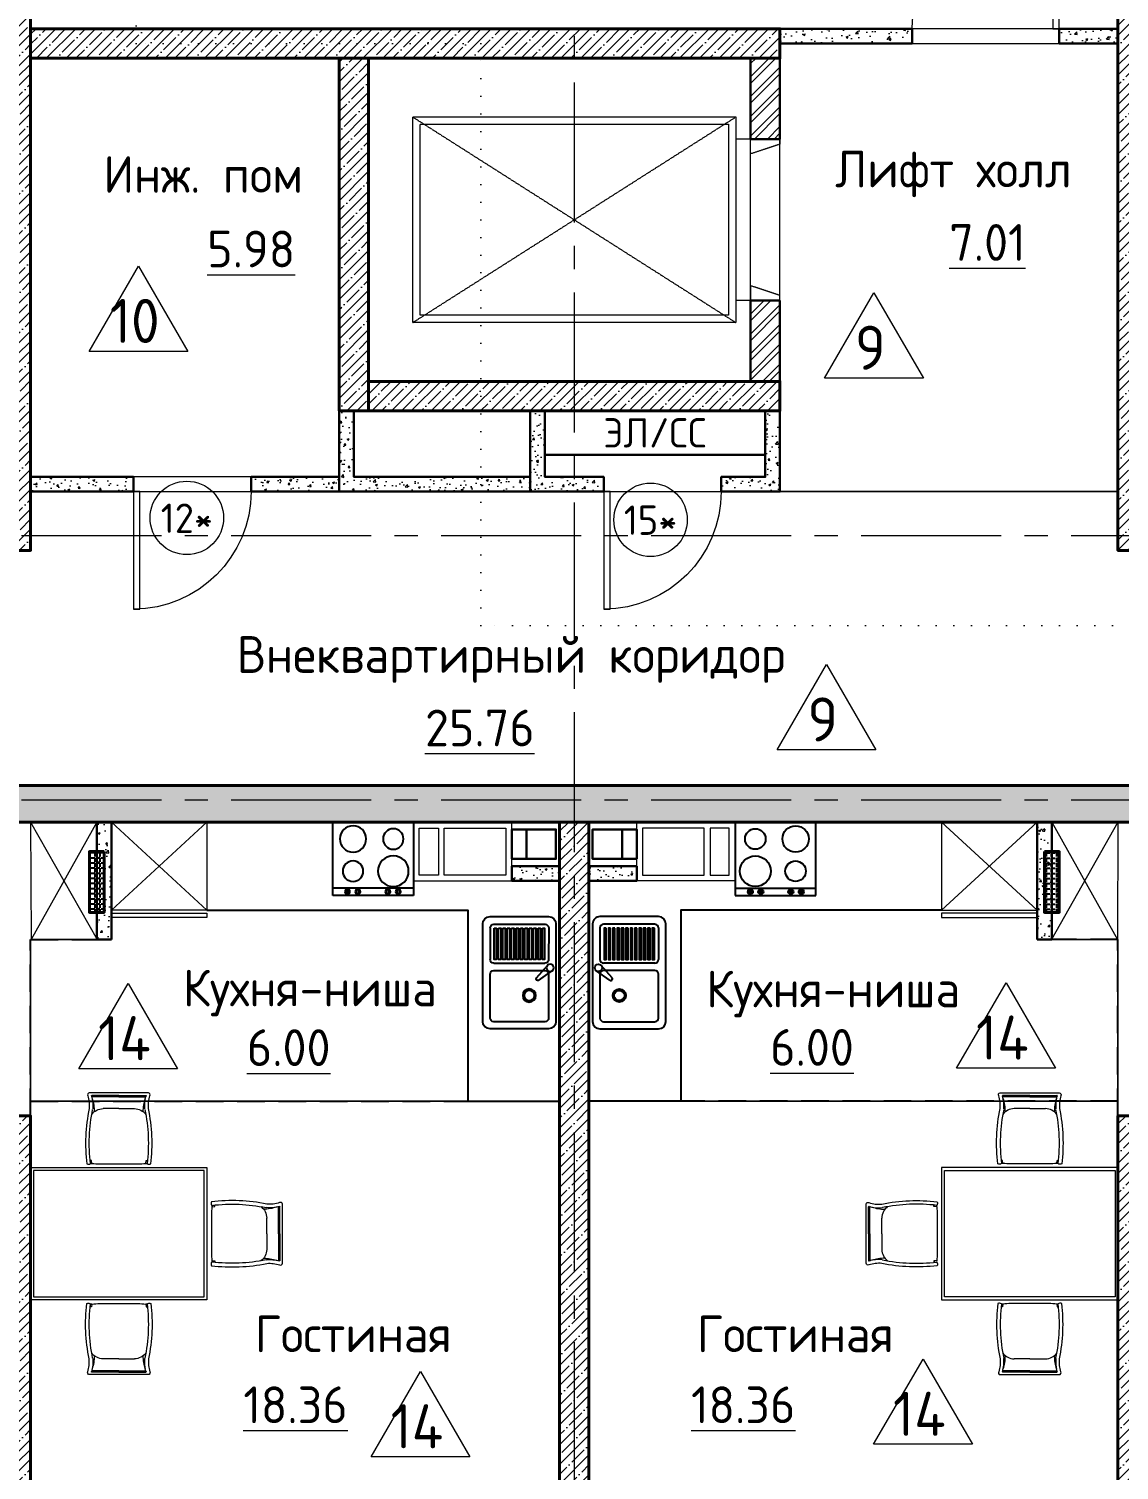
# Model space of a CAD drawing. Header units: millimetres. Extents: x -6427 to 93283, y -13 to 42012.
# Drawn here: x 24917 to 32338, y 23278 to 33089 of the extents above; entities that cross this region are included whole.
import ezdxf
from ezdxf.enums import TextEntityAlignment as Align

# ---------------------------------------------------------------- set-up
doc = ezdxf.new("R2010")
doc.units = ezdxf.units.MM
for name, pattern in [('( Hidden )', [0.375, 0.25, -0.125]), ('ACAD_ISO02W100', [15, 12, -3]), ('CENTER2', [28.575, 19.05, -3.175, 3.175, -3.175]), ('Планы каркас$0$5ET_ZHTS_P1$0$DASHED2', [9.525, 6.35, -3.175]), ('Пунктирная _дл__', [3, 0, -3])]:
    doc.linetypes.add(name, pattern=pattern)
doc.layers.get('Defpoints').update_dxf_attribs({"color": 6, "lineweight": 60})
for name, color, linetype, lineweight in [('АР_Вентблок', 94, 'Continuous', 20), ('АР_Выноски', 114, 'Continuous', 5), ('АР_Газаблок 100мм', 24, 'Continuous', 30), ('АР_Дверь', 44, 'Continuous', 15), ('АР_Лифты', 150, 'Планы каркас$0$5ET_ZHTS_P1$0$DASHED2', 5), ('АР_Марка двери', 25, 'Continuous', 9), ('АР_Марка пола', 1, 'Continuous', 9), ('АР_Мебель', 253, 'Continuous', 0), ('АР_Монолит', 1, 'Continuous', 40), ('АР_Ось', 1, 'CENTER2', 5), ('АР_Отверстия', 1, 'Continuous', 30), ('АР_Помещение текст', 7, 'Continuous', 20)]:
    doc.layers.add(name, color=color, linetype=linetype, lineweight=lineweight)
for name, color, linetype in [('АР_Кухня', 144, 'Continuous'), ('АР_СКЦ 190мм', 44, 'Continuous'), ('ЭЛ_Щитки', 4, 'Continuous')]:
    doc.layers.add(name, color=color, linetype=linetype)
doc.layers.add('АР_Площади', color=2, linetype='Continuous', lineweight=15, plot=False)
doc.styles.add('Common Павел', font='')
doc.styles.add('GOST', font='')
doc.styles.add('GOST Common_I', font='', dxfattribs={"height": 250})
doc.styles.get("Standard").update_dxf_attribs({"font": 'arial.ttf'})
doc.styles.get('Common Павел').set_extended_font_data('GOST Common')
doc.styles.get('GOST').set_extended_font_data('GOST 2.304 type A')
doc.styles.get('GOST Common_I').set_extended_font_data('GOST Common')
pattern_1 = [(50, (-99827.42, -105714.69), (145.747735, -12.75127), [15.24, -167.64]), (355, (-99827.42, -105714.7), (-28.19474, 152.84548), [12.192, -134.11247]), (100.451445, (-99815.27, -105715.76), (117.553, 140.0942), [12.95201, -142.4722]), (46.1842, (-99827.42, -105674.05), (216.86323, -33.63386), [22.86, -251.46]), (96.63556, (-99809.34, -105676.86), (189.9233, 197.9409), [19.42802, -213.70849]), (351.18415, (-99827.42, -105674.05), (189.9233, 197.9409), [18.28797, -201.16779]), (21, (-99807.1, -105684.21), (121.29151, -81.81216), [15.24, -167.64]), (326, (-99807.1, -105684.21), (49.44162, 147.35037), [12.192, -134.112]), (71.451445, (-99796.99, -105691.03), (170.73314, 65.53822), [12.95201, -142.47195]), (37.5, (-99827.416, -105714.694), (2.470883, 67.644031), [0, -132.4864, 0, -136.144, 0, -134.62]), (7.5, (-99827.42, -105714.694), (53.45573, 80.14446), [0, -77.6224, 0, -129.4384, 0, -51.308]), (327.5, (-99872.73, -105714.694), (108.472476, -4.582995), [0, -50.8, 0, -158.496, 0, -210.312]), (317.5, (-99893.05, -105714.69), (118.503345, 20.341193), [0, -66.04, 0, -105.2576, 0, -149.352])]
pattern_2 = [(45, (-99827.42, -105714.69), (-67.35192, 67.35192), []), (45, (-99760.06, -105714.69), (-67.35192, 67.35192), [119.0625, -23.8125, 0, -23.8125])]
pattern_3 = [(50, (-99827.42, -105864.69), (145.747735, -12.75127), [15.24, -167.64]), (355, (-99827.42, -105864.7), (-28.19474, 152.84548), [12.192, -134.11247]), (100.451445, (-99815.27, -105865.76), (117.553, 140.0942), [12.95201, -142.4722]), (46.1842, (-99827.42, -105824.05), (216.86323, -33.63386), [22.86, -251.46]), (96.63556, (-99809.34, -105826.86), (189.9233, 197.9409), [19.42802, -213.70849]), (351.18415, (-99827.42, -105824.05), (189.9233, 197.9409), [18.28797, -201.16779]), (21, (-99807.1, -105834.21), (121.29151, -81.81216), [15.24, -167.64]), (326, (-99807.1, -105834.21), (49.44162, 147.35037), [12.192, -134.112]), (71.451445, (-99796.99, -105841.03), (170.73314, 65.53822), [12.95201, -142.47195]), (37.5, (-99827.416, -105864.694), (2.470883, 67.644031), [0, -132.4864, 0, -136.144, 0, -134.62]), (7.5, (-99827.42, -105864.694), (53.45573, 80.14446), [0, -77.6224, 0, -129.4384, 0, -51.308]), (327.5, (-99872.73, -105864.694), (108.472476, -4.582995), [0, -50.8, 0, -158.496, 0, -210.312]), (317.5, (-99893.05, -105864.69), (118.503345, 20.341193), [0, -66.04, 0, -105.2576, 0, -149.352])]
pattern_4 = [(45, (47744.92, 43403.25), (-67.35192, 67.35192), []), (45, (47789.82, 43403.25), (-67.35192, 67.35192), [])]

# ---------------------------------------------------------------- blocks, each defined once
blk = doc.blocks.new('ventblok_400x670')
at = {"layer": 'АР_Вентблок', "lineweight": 20}
for points in [[(670, 0), (0, 0), (0, 400), (670, 400)], [(40, 40), (170, 40), (170, 360), (40, 360)], [(210, 360), (210, 40), (630, 40), (630, 360)]]:
    blk.add_lwpolyline(points, close=True, dxfattribs=at)
blk = doc.blocks.new('RM_AREA')
at = {"linetype": 'ByBlock', "lineweight": -2}
for tag, p in [('ROOM_NAME', (0, 5)), ('AREA', (0, 0))]:
    blk.add_attdef(tag, text='', height=3, dxfattribs=at).set_placement(p, align=Align.CENTER)
blk = doc.blocks.new('*U11')
blk.add_lwpolyline([(0, 0), (0, 1000), (43.75, 1000), (43.75, 0)], close=True)
blk.add_arc((0, 0), 1000, 0, 90)
at = {"layer": 'Defpoints', "color": 0, "lineweight": 15}
for p, q in [((0, 0), (0, -100)), ((1000, 0), (1000, -100))]:
    blk.add_line(p, q, dxfattribs=at)
blk = doc.blocks.new('*U10')
blk.add_lwpolyline([(0, 0), (0, -800), (-43.75, -800), (-43.75, 0)], close=True)
blk.add_arc((0, 0), 800, 180, 270)
at = {"layer": 'Defpoints', "color": 0, "lineweight": 15}
for p, q in [((-800, 0), (-800, 100)), ((0, 0), (0, 100))]:
    blk.add_line(p, q, dxfattribs=at)
blk = doc.blocks.new('*U81')
blk.add_lwpolyline([(0, 0), (0, -800), (-43.75, -800), (-43.75, 0)], close=True)
blk.add_arc((0, 0), 800, 180, 270)
at = {"layer": 'Defpoints', "color": 0, "lineweight": 15}
for p, q in [((-800, 0), (-800, 100)), ((0, 0), (0, 100))]:
    blk.add_line(p, q, dxfattribs=at)
blk = doc.blocks.new('A$Caf90f022')
at = {"layer": 'АР_Кухня'}
for p, q in [((101.8, 732.4), (101.8, 67.6)), ((550.2, 782.3), (151.6, 782.3)), ((151.6, 708.5), (151.6, 409.6)), ((525.3, 733.4), (176.5, 733.4)), ((550.2, 409.6), (550.2, 708.5)), ((600, 67.6), (600, 732.4)), ((467, 448.5), (468.5, 450.2)), ((467, 435.3), (544.2, 347.9)), ((481.7, 451.7), (577.4, 385.1)), ((152.1, 95.2), (151.6, 309.9)), ((176.5, 384.7), (525.3, 384.7)), ((176.5, 334.8), (525.3, 334.8)), ((550.7, 95.2), (550.2, 309.9)), ((151.6, 17.7), (550.2, 17.7)), ((177, 70.2), (525.7, 70.2))]:
    blk.add_line(p, q, dxfattribs=at)
for points in [[(179, 97), (193.9, 97), (193.9, 308.9), (179, 308.9)], [(208.9, 97), (223.8, 97), (223.8, 308.9), (208.9, 308.9)], [(238.8, 97), (253.7, 97), (253.7, 308.9), (238.8, 308.9)], [(268.7, 97), (283.6, 97), (283.6, 308.9), (268.7, 308.9)], [(298.6, 97), (313.5, 97), (313.5, 308.9), (298.6, 308.9)], [(328.5, 97), (343.4, 97), (343.4, 308.9), (328.5, 308.9)], [(358.4, 97), (373.3, 97), (373.3, 308.9), (358.4, 308.9)], [(388.3, 97), (403.2, 97), (403.2, 308.9), (388.3, 308.9)], [(418.1, 97), (433.1, 97), (433.1, 308.9), (418.1, 308.9)], [(448, 97), (463, 97), (463, 308.9), (448, 308.9)], [(477.9, 97), (492.9, 97), (492.9, 308.9), (477.9, 308.9)], [(507.8, 97), (522.8, 97), (522.8, 308.9), (507.8, 308.9)]]:
    blk.add_lwpolyline(points, close=True, dxfattribs=at)
for centre, radius in [((418.6, 555.1), 44.8), ((418.6, 555.1), 34.9), ((560.8, 366.5), 24.9)]:
    blk.add_circle(centre, radius, dxfattribs=at)
for centre, radius, start, end in [((151.6, 732.4), 49.8, 90, 180), ((176.5, 708.5), 24.9, 90, 180), ((525.3, 708.5), 24.9, 0, 90), ((550.2, 732.4), 49.8, 0, 90), ((176.5, 409.6), 24.9, 180, 270), ((474.5, 441.9), 9.96, 138.30883, 221.46605), ((476, 443.6), 9.96, 55.1516, 138.30883), ((525.3, 409.6), 24.9, 270, 0), ((176.5, 309.9), 24.9, 90, 180), ((525.3, 309.9), 24.9, 0, 90), ((151.6, 67.6), 49.8, 180, 270), ((177, 95.2), 24.9, 180, 270), ((525.7, 95.2), 24.9, 270, 0), ((550.2, 67.6), 49.8, 270, 0)]:
    blk.add_arc(centre, radius, start, end, dxfattribs=at)
blk = doc.blocks.new('A$Cf91155f2')
at = {"layer": 'АР_Кухня'}
for p, q in [((-198.2, 574), (-198.2, 26)), ((300, 574), (-198.2, 574)), ((-148.4, 574), (-148.4, 26)), ((300, 26), (300, 574)), ((-198.2, 26), (300, 26))]:
    blk.add_line(p, q, dxfattribs=at)
for points in [[(-188.3, 476.6), (-188.3, 464.2), (-158.4, 464.2), (-158.4, 476.6)], [(-188.3, 405.9), (-188.3, 393.4), (-158.4, 393.4), (-158.4, 405.9)], [(-188.3, 201.6), (-188.3, 189.1), (-158.4, 189.1), (-158.4, 201.6)], [(-188.3, 130.9), (-188.3, 118.4), (-158.4, 118.4), (-158.4, 130.9)]]:
    blk.add_lwpolyline(points, close=True, dxfattribs=at)
for centre, radius in [((-33.8, 437), 104.6), ((185.4, 437), 69.8), ((-173.3, 470.4), 17.4), ((-173.3, 399.6), 17.4), ((-173.3, 195.4), 17.4), ((-33.8, 163), 69.8), ((185.4, 163), 89.7), ((-173.3, 124.6), 17.4)]:
    blk.add_circle(centre, radius, dxfattribs=at)
blk = doc.blocks.new('A$C91291a36')
at = {"layer": 'АР_Кухня', "lineweight": 9}
for p, q in [((0, 600), (-650, 0)), ((0, 0), (-650, 600))]:
    blk.add_line(p, q, dxfattribs=at)
for points in [[(0, 650), (0, 620), (-650, 620), (-650, 650)], [(0, 600), (0, 0), (-650, 0), (-650, 600)]]:
    blk.add_lwpolyline(points, close=True, dxfattribs=at)
blk = doc.blocks.new('A$C18cc7e04')
at = {"layer": 'АР_Отверстия'}
for points in [[(16000, -6520.1), (14500, -6520.1), (14500, -6820.1), (16000, -6820.1)], [(14375, -9370.1), (14575, -9370.1), (14575, -9570.1), (14375, -9570.1)], [(14825, -9370.1), (15025, -9370.1), (15025, -9570.1), (14825, -9570.1)]]:
    blk.add_lwpolyline(points, close=True, dxfattribs=at)
at = {"layer": 'АР_Отверстия', "color": 5}
for points in [[(14275, -9570.1), (14575, -9570.1), (14575, -9370.1), (14275, -9370.1)], [(15125, -9570.1), (14825, -9570.1), (14825, -9370.1), (15125, -9370.1)]]:
    blk.add_lwpolyline(points, close=True, dxfattribs=at)
at = {"layer": 'АР_Отверстия', "insert": (15250, -6670.1), "char_height": 200, "width": 1500, "attachment_point": 5, "style": 'Common Павел'}
blk.add_mtext('ЭЛ/СС', dxfattribs=at)
blk = doc.blocks.new('A$C5b7d13bc')
at = {"layer": 'АР_Лифты', "ltscale": 0.5}
for p, q in [((-1950, -400), (-550, -2600)), ((-550, -400), (-1950, -2600)), ((-1800, -2700), (-1800, -2600)), ((-700, -2700), (-700, -2600))]:
    blk.add_line(p, q, dxfattribs=at)
for points in [[(-2350, -2700), (-2350, -100), (-150, -100), (-150, -2700)], [(-1950, -2600), (-550, -2600), (-550, -400), (-1950, -400)], [(-1900, -2550), (-600, -2550), (-600, -450), (-1900, -450)], [(-1800, -2700), (-1800, -2900), (-1765, -2900), (-1702, -2710), (-1702, -2700)], [(-700, -2700), (-700, -2900), (-735, -2900), (-798, -2710), (-798, -2700)]]:
    blk.add_lwpolyline(points, close=True, dxfattribs=at)
blk = doc.blocks.new('обеденный стол на 2х')
at = {"layer": 'АР_Мебель'}
for p, q in [((179733.3, 197403), (179549.5, 197403)), ((179733.3, 197403), (179917, 197403)), ((179733.3, 197394.8), (179549.9, 197394.8)), ((179733.3, 197394), (179549.9, 197394)), ((179733.3, 197312.9), (179626.5, 197312.9)), ((179733.3, 197394.8), (179916.7, 197394.8)), ((179733.3, 197394), (179916.7, 197394)), ((179733.3, 197312.9), (179840.1, 197312.9)), ((179547.7, 196959.3), (179538.1, 196959.3)), ((179547.7, 196959.3), (179538.5, 196954.9)), ((179549.4, 196939.9), (179547.7, 196959.3)), ((179917.1, 196939.9), (179918.9, 196959.3)), ((179918.9, 196959.3), (179928, 196954.9)), ((179918.9, 196959.3), (179928.5, 196959.3)), ((178636.3, 196461.6), (178636.3, 196645.3)), ((178644.4, 196461.6), (178644.4, 196645)), ((178645.3, 196461.6), (178645.3, 196645)), ((179080, 196647.2), (179080, 196656.8)), ((179080, 196647.2), (179084.3, 196656.3)), ((179099.4, 196645.4), (179080, 196647.2)), ((178726.3, 196461.6), (178726.3, 196568.4)), ((178636.3, 196461.6), (178636.3, 196277.8)), ((178644.4, 196461.6), (178644.4, 196278.2)), ((178645.3, 196461.6), (178645.3, 196278.2)), ((178726.3, 196461.6), (178726.3, 196354.8)), ((179099.4, 196277.7), (179080, 196276)), ((179080, 196276), (179080, 196266.4)), ((179080, 196276), (179084.3, 196266.8)), ((179547.7, 195963.3), (179538.1, 195963.3)), ((179547.7, 195963.3), (179538.5, 195967.6)), ((179549.4, 195982.7), (179547.7, 195963.3)), ((179917.1, 195982.7), (179918.9, 195963.3)), ((179918.9, 195963.3), (179928, 195967.6)), ((179918.9, 195963.3), (179928.5, 195963.3)), ((179733.3, 195609.6), (179626.5, 195609.6)), ((179733.3, 195609.6), (179840.1, 195609.6)), ((179733.3, 195519.5), (179549.5, 195519.5)), ((179733.3, 195528.6), (179549.9, 195528.6)), ((179733.3, 195527.7), (179549.9, 195527.7)), ((179733.3, 195528.6), (179916.7, 195528.6)), ((179733.3, 195527.7), (179916.7, 195527.7)), ((179733.3, 195519.5), (179917, 195519.5))]:
    blk.add_line(p, q, dxfattribs=at)
for points in [[(179944.7, 197400.9, 0.102523), (179935.1, 197313.5, -0.080461), (179950.7, 196936.3, -0.3023), (179926.2, 196939.2, 0.197932), (179917.1, 196939.9, -0.028193), (179863, 196936.3), (179733, 196936.3), (179602.9, 196936.3, -0.028193), (179548.9, 196939.9, 0.197932), (179539.7, 196939.2, -0.3023), (179515.3, 196936.3, -0.080461), (179530.9, 197313.5, 0.102523), (179521.3, 197400.9, -0.587111), (179532.1, 197420.1), (179933.9, 197420.1, -0.587111)], [(178638.4, 196673, 0.102523), (178725.7, 196663.4, -0.080461), (179103, 196679, -0.3023), (179100, 196654.5, 0.197932), (179099.4, 196645.4, -0.028193), (179103, 196591.3), (179103, 196461.3), (179103, 196331.2, -0.028193), (179099.4, 196277.2, 0.197932), (179100, 196268, -0.3023), (179103, 196243.6, -0.080461), (178725.7, 196259.2, 0.102523), (178638.4, 196249.6, -0.587111), (178619.2, 196260.4), (178619.2, 196662.2, -0.587111)], [(179944.7, 195521.7, -0.102523), (179935.1, 195609, 0.080461), (179950.7, 195986.3, 0.3023), (179926.2, 195983.3, -0.197932), (179917.1, 195982.7, 0.028193), (179863, 195986.3), (179733, 195986.3), (179602.9, 195986.3, 0.028193), (179548.9, 195982.7, -0.197932), (179539.7, 195983.3, 0.3023), (179515.3, 195986.3, 0.080461), (179530.9, 195609, -0.102523), (179521.3, 195521.7, 0.587111), (179532.1, 195502.5), (179933.9, 195502.5, 0.587111)]]:
    blk.add_lwpolyline(points, format="xyb", close=True, dxfattribs=at)
for points in [[(179133, 196011.3), (180333, 196011.3), (180333, 196911.3), (179133, 196911.3)], [(179153, 196031.3), (179153, 196891.3), (180313, 196891.3), (180313, 196031.3)]]:
    blk.add_lwpolyline(points, close=True, dxfattribs=at)
for centre, radius, start, end in [((179550, 197400.6), 2.42, 100.34496, 201.37417), ((179316.1, 197333.5), 240.9, 354.55133, 15.96258), ((180150.4, 197333.5), 240.9, 164.03742, 185.44867), ((179916.6, 197400.6), 2.42, 338.62583, 79.65504), ((180686.5, 197076.6), 1154.4, 168.43567, 186.83625), ((179627.4, 197215.1), 97.8, 90.51639, 143.19267), ((179549.9, 197394.1), 0.725, 87.37617, 197.52085), ((179549.7, 197393.6), 0.433, 71.7715, 189.22024), ((179249.7, 197285.6), 317.3, 1.15909, 17.56409), ((179839.2, 197215.1), 97.8, 36.80733, 89.48361), ((180216.9, 197285.6), 317.3, 162.43591, 178.84091), ((178780.1, 197076.6), 1154.4, 353.16375, 11.56433), ((179916.7, 197394.1), 0.725, 342.47915, 92.62383), ((179916.8, 197393.6), 0.433, 350.77976, 108.2285), ((179545.7, 196928.4), 12, 71.75361, 116.5375), ((179920.9, 196928.4), 12, 63.4625, 108.24639), ((178638.6, 196644.9), 2.42, 68.62583, 169.65504), ((178705.8, 196878.7), 240.9, 254.03742, 275.44867), ((178645.2, 196645), 0.725, 72.47915, 182.62383), ((178645.7, 196645.1), 0.433, 80.77976, 198.2285), ((178753.6, 196945.2), 317.3, 252.43591, 268.84091), ((178824.1, 196567.5), 97.8, 126.80733, 179.48361), ((178962.6, 195508.4), 1154.4, 83.16375, 101.56433), ((179110.8, 196649.2), 12, 153.4625, 198.24639), ((178824.1, 196355.7), 97.8, 180.51639, 233.19267), ((178638.6, 196278.3), 2.42, 190.34496, 291.37417), ((178705.8, 196044.4), 240.9, 84.55133, 105.96258), ((178645.2, 196278.2), 0.725, 177.37617, 287.52085), ((178645.7, 196278), 0.433, 161.7715, 279.22024), ((178753.6, 195978), 317.3, 91.15909, 107.56409), ((178962.6, 197414.8), 1154.4, 258.43567, 276.83625), ((179110.8, 196274), 12, 161.75361, 206.5375), ((180686.5, 195845.9), 1154.4, 173.16375, 191.56433), ((179545.7, 195994.1), 12, 243.4625, 288.24639), ((178780.1, 195845.9), 1154.4, 348.43567, 6.83625), ((179920.9, 195994.1), 12, 251.75361, 296.5375), ((179627.4, 195707.4), 97.8, 216.80733, 269.48361), ((179249.7, 195636.9), 317.3, 342.43591, 358.84091), ((179839.2, 195707.4), 97.8, 270.51639, 323.19267), ((180216.9, 195636.9), 317.3, 181.15909, 197.56409), ((179316.1, 195589.1), 240.9, 344.03742, 5.44867), ((180150.4, 195589.1), 240.9, 174.55133, 195.96258), ((179550, 195521.9), 2.42, 158.62583, 259.65504), ((179549.9, 195528.5), 0.725, 162.47915, 272.62383), ((179549.7, 195529), 0.433, 170.77976, 288.2285), ((179916.7, 195528.5), 0.725, 267.37617, 17.52085), ((179916.8, 195529), 0.433, 251.7715, 9.22024), ((179916.6, 195521.9), 2.42, 280.34496, 21.37417)]:
    blk.add_arc(centre, radius, start, end, dxfattribs=at)
blk = doc.blocks.new('A$C3d773c7d')
at = {"layer": 'ЭЛ_Щитки'}
h = blk.add_hatch(dxfattribs=at)
h.set_pattern_fill('ANGLE', color=256, scale=5)
h.set_pattern_definition([(0, (155981.438, -14120.167), (0, 34.925), [25.4, -9.525]), (90, (155981.438, -14120.167), (-34.925, 2e-15), [25.4, -9.525])])
h.paths.add_polyline_path([(-207.5, 0), (207.5, 0), (207.5, 100), (-207.5, 100)])
at = {"layer": 'ЭЛ_Щитки', "lineweight": 40}
blk.add_lwpolyline([(-207.5, 0), (207.5, 0), (207.5, 100), (-207.5, 100)], close=True, dxfattribs=at)
blk = doc.blocks.new('A$C957404d2')
at = {"layer": 'ЭЛ_Щитки', "xscale": -1, "rotation": 90}
blk.add_blockref('A$C3d773c7d', (11499.9, -9727.6), dxfattribs=at)
at = {"layer": 'ЭЛ_Щитки', "rotation": 270}
blk.add_blockref('A$C3d773c7d', (17900.1, -9727.6), dxfattribs=at)
blk = doc.blocks.new('A$Ce0ce27e4')
at = {"layer": 'АР_Выноски', "linetype": 'Пунктирная _дл__', "lineweight": 9, "ltscale": 40}
blk.add_lwpolyline([(8304, -19986.3), (8304, -6611.7), (3162.9, -6611.7), (3162.9, -2650), (817.7, -2650), (817.7, 2479.2)], dxfattribs=at)

msp = doc.modelspace()

# ---------------------------------------------------------------- hatches: boundary and pattern name
at = {"layer": 'АР_Газаблок 100мм', "lineweight": 15, "ltscale": 50}
h = msp.add_hatch(dxfattribs=at)
h.set_pattern_fill('AR-CONC', color=256, scale=0.8)
h.set_pattern_definition(pattern_1)
h.paths.add_polyline_path([(30929.8, 32988.7), (30929.8, 33088.7), (30029.7, 33088.7), (30029.7, 32988.7)])
h = msp.add_hatch(dxfattribs=at)
h.set_pattern_fill('AR-CONC', color=256, scale=0.8)
h.set_pattern_definition(pattern_1)
h.paths.add_polyline_path([(32329.7, 32988.7), (32329.7, 33088.7), (31929.8, 33088.7), (31929.8, 32988.7)])
at = {"layer": 'АР_Газаблок 100мм', "lineweight": 0, "ltscale": 50}
h = msp.add_hatch(dxfattribs=at)
h.set_pattern_fill('AR-CONC', color=256, scale=0.8)
h.set_pattern_definition(pattern_3)
h.paths.add_polyline_path([(27029.7, 30488.7), (27029.7, 29938.7), (28329.7, 29938.7), (28329.7, 30038.7), (27129.7, 30038.7), (27129.7, 30488.7)])
h = msp.add_hatch(dxfattribs=at)
h.set_pattern_fill('AR-CONC', color=256, scale=0.8)
h.set_pattern_definition(pattern_3)
h.paths.add_polyline_path([(28329.7, 30488.7), (28329.7, 29938.7), (28829.7, 29938.7), (28829.7, 30038.7), (28429.7, 30038.7), (28429.7, 30488.7)])
h = msp.add_hatch(dxfattribs=at)
h.set_pattern_fill('AR-CONC', color=256, scale=0.8)
h.set_pattern_definition(pattern_3)
h.paths.add_polyline_path([(30029.7, 30488.7), (30029.7, 29938.7), (29629.7, 29938.7), (29629.7, 30038.7), (29929.7, 30038.7), (29929.7, 30488.7)])
h = msp.add_hatch(dxfattribs=at)
h.set_pattern_fill('AR-CONC', color=256, scale=0.8)
h.set_pattern_definition(pattern_3)
h.paths.add_polyline_path([(25629.7, 29938.7), (25629.7, 30038.7), (24929.7, 30038.7), (24929.7, 29938.7)])
h = msp.add_hatch(dxfattribs=at)
h.set_pattern_fill('AR-CONC', color=256, scale=0.8)
h.set_pattern_definition(pattern_3)
h.paths.add_polyline_path([(27029.7, 29938.7), (27029.7, 30038.7), (26429.7, 30038.7), (26429.7, 29938.7)])
at = {"layer": 'АР_Газаблок 100мм', "lineweight": 5}
h = msp.add_hatch(dxfattribs=at)
h.set_pattern_fill('AR-CONC', color=256, scale=0.8, style=0)
h.set_pattern_definition(pattern_1)
h.paths.add_polyline_path([(25479.7, 26889.2), (25379.7, 26889.2), (25379.7, 27688.7), (25479.7, 27688.7)])
h = msp.add_hatch(dxfattribs=at)
h.set_pattern_fill('AR-CONC', color=256, scale=0.8, style=0)
h.set_pattern_definition(pattern_1)
h.paths.add_polyline_path([(31779.8, 26889.2), (31879.8, 26889.2), (31879.8, 27688.7), (31779.8, 27688.7)])
at = {"layer": 'АР_Газаблок 100мм', "lineweight": 9, "transparency": 33554687}
h = msp.add_hatch(dxfattribs=at)
h.set_pattern_fill('AR-CONC', color=256, scale=0.8)
h.set_pattern_definition(pattern_1)
h.paths.add_polyline_path([(28204.7, 27388.7), (28204.7, 27288.7), (28529.7, 27288.7), (28529.7, 27388.7)])
h = msp.add_hatch(dxfattribs=at)
h.set_pattern_fill('AR-CONC', color=256, scale=0.8)
h.set_pattern_definition(pattern_1)
h.paths.add_polyline_path([(29054.7, 27388.7), (29054.7, 27288.7), (28729.7, 27288.7), (28729.7, 27388.7)])
at = {"layer": 'АР_Монолит', "lineweight": 0}
h = msp.add_hatch(dxfattribs=at)
h.set_pattern_fill('ANSI35', color=256, scale=15)
h.set_pattern_definition(pattern_2)
h.paths.add_polyline_path([(24929.7, 35788.7), (24729.7, 35788.7), (24729.7, 29538.7), (24929.7, 29538.7)])
h = msp.add_hatch(dxfattribs=at)
h.set_pattern_fill('ANSI35', color=256, scale=15)
h.set_pattern_definition(pattern_2)
h.paths.add_polyline_path([(32329.7, 35788.7), (32529.7, 35788.7), (32529.7, 29538.7), (32329.7, 29538.7)])
h = msp.add_hatch(dxfattribs=at)
h.set_pattern_fill('ANSI35', color=256, scale=15)
h.set_pattern_definition(pattern_2)
h.paths.add_polyline_path([(24929.7, 33088.7), (30029.7, 33088.7), (30029.7, 32888.7), (24929.7, 32888.7)])
h = msp.add_hatch(dxfattribs=at)
h.set_pattern_fill('ANSI35', color=256, scale=15)
h.set_pattern_definition(pattern_2)
h.paths.add_polyline_path([(27029.7, 30488.7), (27229.7, 30488.7), (27229.7, 32888.7), (27029.7, 32888.7)])
h = msp.add_hatch(dxfattribs=at)
h.set_pattern_fill('ANSI35', color=256, scale=15)
h.set_pattern_definition([(45, (-99827.42, -105614.69), (-67.35192, 67.35192), []), (45, (-99760.06, -105614.69), (-67.35192, 67.35192), [119.0625, -23.8125, 0, -23.8125])])
h.paths.add_polyline_path([(27229.7, 30688.7), (30029.7, 30688.7), (30029.7, 30488.7), (27229.7, 30488.7)])
h = msp.add_hatch(dxfattribs=at)
h.set_pattern_fill('ANSI35', color=256, scale=15)
h.set_pattern_definition(pattern_2)
h.paths.add_polyline_path([(32529.7, 27938.7), (24729.7, 27938.7), (24729.7, 27688.7), (32529.7, 27688.7)])
h.paths.add_polyline_path([(34779.7, 27938.7), (38529.7, 27938.7), (38529.7, 27688.7), (34779.7, 27688.7)])
h = msp.add_hatch(dxfattribs=at)
h.set_pattern_fill('ANSI35', color=256, scale=15)
h.set_pattern_definition(pattern_2)
h.paths.add_polyline_path([(28529.7, 27688.7), (28729.7, 27688.7), (28729.7, 20488.7), (28529.7, 20488.7)])
h = msp.add_hatch(dxfattribs=at)
h.set_pattern_fill('ANSI35', color=256, scale=15)
h.set_pattern_definition(pattern_2)
h.paths.add_polyline_path([(28729.7, 27688.7), (28529.7, 27688.7), (28529.7, 20488.7), (28729.7, 20488.7)])
h = msp.add_hatch(dxfattribs=at)
h.set_pattern_fill('ANSI35', color=256, scale=15)
h.set_pattern_definition(pattern_2)
h.paths.add_polyline_path([(24729.7, 25689.2), (24929.7, 25689.2), (24929.7, 20488.7), (24729.7, 20488.7)])
h = msp.add_hatch(dxfattribs=at)
h.set_pattern_fill('ANSI35', color=256, scale=15)
h.set_pattern_definition(pattern_2)
h.paths.add_polyline_path([(32529.7, 25689.2), (32329.7, 25689.2), (32329.7, 20488.7), (32529.7, 20488.7)])
at = {"layer": 'АР_СКЦ 190мм', "lineweight": 0, "ltscale": 50}
h = msp.add_hatch(dxfattribs=at)
h.set_pattern_fill('ANSI32', color=256, scale=10)
h.set_pattern_definition(pattern_4)
h.paths.add_polyline_path([(30029.7, 32888.7), (30029.7, 32338.7), (29829.7, 32338.7), (29829.7, 32888.7)])
h = msp.add_hatch(dxfattribs=at)
h.set_pattern_fill('ANSI32', color=256, scale=10)
h.set_pattern_definition(pattern_4)
h.paths.add_polyline_path([(30029.7, 31238.7), (30029.7, 30688.7), (29829.7, 30688.7), (29829.7, 31238.7)])

# ---------------------------------------------------------------- linework, layer by layer
at = {"linetype": 'ACAD_ISO02W100', "lineweight": 0, "ltscale": 25}
msp.add_lwpolyline([(32329.7, 29938.7), (30029.7, 29938.7)], dxfattribs=at)
at = {"linetype": '( Hidden )', "ltscale": 750}
for points in [[(24929.7, 25689.2), (24929.7, 26889.2), (25377.1, 26889.2)], [(32329.7, 25689.2), (32329.7, 26889.2), (31882.4, 26889.2)], [(24929.7, 25789.2), (28529.7, 25789.2)], [(32329.8, 25789.2), (28729.8, 25789.2)]]:
    msp.add_lwpolyline(points, dxfattribs=at)
at = {"layer": 'АР_Газаблок 100мм', "lineweight": 30, "ltscale": 0.5}
for points in [[(30929.8, 32988.7), (30929.8, 33088.7), (30029.7, 33088.7), (30029.7, 32988.7)], [(32329.7, 32988.7), (32329.7, 33088.7), (31929.8, 33088.7), (31929.8, 32988.7)], [(27029.7, 30488.7), (27029.7, 29938.7), (28329.7, 29938.7), (28329.7, 30038.7), (27129.7, 30038.7), (27129.7, 30488.7)], [(28329.7, 30488.7), (28329.7, 29938.7), (28829.7, 29938.7), (28829.7, 30038.7), (28429.7, 30038.7), (28429.7, 30488.7)], [(30029.7, 30488.7), (30029.7, 29938.7), (29629.7, 29938.7), (29629.7, 30038.7), (29929.7, 30038.7), (29929.7, 30488.7)], [(25629.7, 29938.7), (25629.7, 30038.7), (24929.7, 30038.7), (24929.7, 29938.7)], [(27029.7, 29938.7), (27029.7, 30038.7), (26429.7, 30038.7), (26429.7, 29938.7)], [(25479.7, 26889.2), (25379.7, 26889.2), (25379.7, 27688.7), (25479.7, 27688.7)], [(31779.8, 26889.2), (31879.8, 26889.2), (31879.8, 27688.7), (31779.8, 27688.7)], [(28204.7, 27388.7), (28204.7, 27288.7), (28529.7, 27288.7), (28529.7, 27388.7)], [(29054.7, 27388.7), (29054.7, 27288.7), (28729.7, 27288.7), (28729.7, 27388.7)]]:
    msp.add_lwpolyline(points, close=True, dxfattribs=at)
at = {"layer": 'АР_Кухня'}
for points in [[(26129.7, 27088.7), (27904.8, 27088.7), (27904.8, 25789.2), (28529.7, 25789.2)], [(31129.8, 27088.7), (29354.7, 27088.7), (29354.7, 25789.2), (28729.7, 25789.2)]]:
    msp.add_lwpolyline(points, dxfattribs=at)
at = {"layer": 'АР_Марка двери'}
for centre in [(25992.6, 29759.8), (29148.7, 29746.7)]:
    msp.add_circle(centre, 250, dxfattribs=at)
at = {"layer": 'АР_Марка пола'}
for points in [[(25663, 31473.5), (25999, 30893.1), (25327, 30893.1), (25663, 31473.5)], [(30669.4, 31291.5), (31005.4, 30711), (30333.4, 30711), (30669.4, 31291.5)], [(30345.6, 28761), (30681.6, 28180.5), (30009.6, 28180.5), (30345.6, 28761)], [(25592.5, 26591.2), (25928.5, 26010.7), (25256.5, 26010.7), (25592.5, 26591.2)], [(31568, 26595.3), (31904, 26014.8), (31232, 26014.8), (31568, 26595.3)], [(27583.6, 23949.5), (27919.6, 23369), (27247.6, 23369), (27583.6, 23949.5)], [(31003.1, 24034.4), (31339.1, 23453.9), (30667.1, 23453.9), (31003.1, 24034.4)]]:
    msp.add_lwpolyline(points, dxfattribs=at)
at = {"layer": 'АР_Мебель'}
for points in [[(24929.7, 27688.7), (24932.2, 26889.2), (25382.2, 26889.2), (25379.7, 27688.7)], [(32329.8, 27688.7), (32327.3, 26889.2), (31877.3, 26889.2), (31879.8, 27688.7)]]:
    msp.add_lwpolyline(points, close=True, dxfattribs=at)
for points in [[(24929.7, 27688.7), (25382.2, 26889.2)], [(25379.7, 27688.7), (24932.2, 26889.2)], [(32329.8, 27688.7), (31877.3, 26889.2)], [(31879.8, 27688.7), (32327.3, 26889.2)]]:
    msp.add_lwpolyline(points, dxfattribs=at)
at = {"layer": 'АР_Монолит', "ltscale": 50}
for points in [[(24929.7, 35788.7), (24729.7, 35788.7), (24729.7, 29538.7), (24929.7, 29538.7)], [(32329.7, 35788.7), (32529.7, 35788.7), (32529.7, 29538.7), (32329.7, 29538.7)], [(24929.7, 33088.7), (30029.7, 33088.7), (30029.7, 32888.7), (24929.7, 32888.7)], [(27029.7, 30488.7), (27229.7, 30488.7), (27229.7, 32888.7), (27029.7, 32888.7)], [(27229.7, 30688.7), (30029.7, 30688.7), (30029.7, 30488.7), (27229.7, 30488.7)]]:
    msp.add_lwpolyline(points, close=True, dxfattribs=at)
at = {"layer": 'АР_Монолит'}
for points in [[(32529.7, 27938.7), (24729.7, 27938.7), (24729.7, 27688.7), (32529.7, 27688.7)], [(28529.7, 27688.7), (28729.7, 27688.7), (28729.7, 20488.7), (28529.7, 20488.7)], [(28729.7, 27688.7), (28529.7, 27688.7), (28529.7, 20488.7), (28729.7, 20488.7)], [(24729.7, 25689.2), (24929.7, 25689.2), (24929.7, 20488.7), (24729.7, 20488.7)], [(32529.7, 25689.2), (32329.7, 25689.2), (32329.7, 20488.7), (32529.7, 20488.7)]]:
    msp.add_lwpolyline(points, close=True, dxfattribs=at)
at = {"layer": 'АР_Ось', "ltscale": 50}
for points in [[(28629.7, 37008.9), (28629.7, 17380.9)], [(44392.9, 29638.7), (8950.8, 29638.7)], [(44392.9, 27838.7), (8950.8, 27838.7)]]:
    msp.add_lwpolyline(points, dxfattribs=at)
at = {"layer": 'АР_Площади'}
for points in [[(24929.7, 35588.7), (32329.7, 35588.7), (32329.7, 33088.7), (24929.7, 33088.7)], [(30029.7, 32988.7), (32329.7, 32988.7), (32329.7, 29938.7), (30029.7, 29938.7)], [(27029.7, 30038.7), (24929.7, 30038.7), (24929.7, 32888.7), (27029.7, 32888.7)], [(24929.7, 29938.7), (32329.7, 29938.7), (32329.7, 29538.7), (35754.7, 29538.7), (35754.7, 27938.7), (21504.7, 27938.8), (21504.7, 29538.7), (24929.7, 29538.7)], [(24929.7, 25689.2), (23329.7, 25689.2), (23329.7, 27663.8), (23679.7, 27663.8), (23679.7, 27688.7), (25379.7, 27688.7), (25382.2, 26889.2), (24929.7, 26889.2)], [(28529.7, 25789.2), (24929.7, 25789.2), (24929.7, 26889.2), (25479.7, 26889.2), (25479.7, 27688.7), (27534.7, 27688.8), (27534.7, 27288.8), (28529.7, 27288.8)], [(28729.7, 25789.2), (32329.8, 25789.2), (32329.8, 26889.2), (31779.8, 26889.2), (31779.8, 27688.7), (29724.7, 27688.8), (29724.7, 27288.8), (28729.7, 27288.8)], [(32329.7, 25689.2), (33929.7, 25689.2), (33929.7, 27663.8), (33579.5, 27663.8), (33579.5, 27688.7), (31879.7, 27688.7), (31877.3, 26889.2), (32329.7, 26889.2)], [(28529.7, 20688.8), (24929.7, 20688.8), (24929.7, 25789.2), (28529.7, 25789.2)], [(28729.7, 20688.8), (32329.7, 20688.8), (32329.8, 25789.2), (28729.8, 25789.2)]]:
    msp.add_lwpolyline(points, close=True, dxfattribs=at)
at = {"layer": 'АР_СКЦ 190мм', "lineweight": 30, "ltscale": 50}
for points in [[(30029.7, 32888.7), (30029.7, 32338.7), (29829.7, 32338.7), (29829.7, 32888.7)], [(30029.7, 31238.7), (30029.7, 30688.7), (29829.7, 30688.7), (29829.7, 31238.7)]]:
    msp.add_lwpolyline(points, close=True, dxfattribs=at)

# ---------------------------------------------------------------- block references
at = {"color": 5}
msp.add_blockref('A$Ce0ce27e4', (24829.7, 35638.7), dxfattribs=at)
at = {"xscale": -1, "rotation": 90}
msp.add_blockref('A$C5b7d13bc', (27129.7, 30538.7), dxfattribs=at)
at = {"layer": 'АР_Вентблок', "xscale": -1, "rotation": 180}
msp.add_blockref('ventblok_400x670', (27534.7, 27688.7), dxfattribs=at)
at = {"layer": 'АР_Вентблок', "rotation": 180}
msp.add_blockref('ventblok_400x670', (29724.7, 27688.7), dxfattribs=at)
at = {"layer": 'АР_Дверь', "ltscale": 100, "xscale": -1}
for name, p in [('*U11', (31929.8, 33088.7)), ('*U10', (25629.7, 29938.7)), ('*U81', (28829.7, 29938.7))]:
    msp.add_blockref(name, p, dxfattribs=at)
at = {"layer": 'АР_Кухня'}
for name, p, rotation in [('A$C91291a36', (25479.7, 27688.7), 180), ('A$Cf91155f2', (30298.8, 27388.8), 89.99999999999999), ('A$Caf90f022', (29354.7, 27063.7), 180)]:
    msp.add_blockref(name, p, dxfattribs=dict(at, rotation=rotation))
at = {"layer": 'АР_Кухня', "xscale": -1}
for name, p, rotation in [('A$Cf91155f2', (26960.7, 27388.8), 270), ('A$C91291a36', (31779.8, 27688.7), 180), ('A$Caf90f022', (27904.8, 27063.7), 180)]:
    msp.add_blockref(name, p, dxfattribs=dict(at, rotation=rotation))
at = {"layer": 'АР_Мебель', "xscale": -1}
msp.add_blockref('обеденный стол на 2х', (205262.7, -171574.2), dxfattribs=at)
at = {"layer": 'АР_Мебель'}
msp.add_blockref('обеденный стол на 2х', (-148003.2, -171574.2), dxfattribs=at)
at = {"layer": 'АР_Отверстия'}
msp.add_blockref('A$C18cc7e04', (13929.7, 37008.9), dxfattribs=at)
msp.add_blockref('A$C18cc7e04', (13929.7, 37008.9), dxfattribs=at)
at = {"layer": 'АР_Помещение текст'}
ref = msp.add_blockref('RM_AREA', (29247.3, 30451.1), dxfattribs=dict(at, xscale=50, yscale=50, zscale=50, rotation=180))
ref.add_attrib('ROOM_NAME', 'Инж. пом', dxfattribs={"color": 0, "linetype": 'ByBlock', "lineweight": -2, "height": 250, "style": 'GOST Common_I'}).set_placement((26104.6, 31973.1), align=Align.CENTER)
ref.add_attrib('AREA', '%%u5.98', dxfattribs={"layer": '0', "color": 7, "linetype": 'ByBlock', "lineweight": -2, "height": 250, "style": 'GOST Common_I'}).set_placement((26430.6, 31465.1), align=Align.CENTER)
ref = msp.add_blockref('RM_AREA', (28067.4, 30487.6), dxfattribs=dict(at, xscale=-50, yscale=50, zscale=50, rotation=180))
ref.add_attrib('ROOM_NAME', 'Лифт холл', dxfattribs={"color": 0, "linetype": 'ByBlock', "lineweight": -2, "height": 250, "style": 'GOST Common_I'}).set_placement((31210, 32009.7), align=Align.CENTER)
ref.add_attrib('AREA', '%%u7.01', dxfattribs={"layer": '0', "color": 7, "linetype": 'ByBlock', "lineweight": -2, "height": 250, "style": 'GOST Common_I'}).set_placement((31441.4, 31509.7), align=Align.CENTER)
ref = msp.add_blockref('RM_AREA', (31341.9, 27182.9), dxfattribs=dict(at, xscale=50, yscale=50, zscale=50, rotation=180))
ref.add_attrib('ROOM_NAME', 'Внеквартирный коридор', dxfattribs={"color": 0, "linetype": 'ByBlock', "lineweight": -2, "height": 250, "style": 'GOST Common_I'}).set_placement((28199.2, 28705), align=Align.CENTER)
ref.add_attrib('AREA', '%%u25.76', dxfattribs={"layer": '0', "color": 7, "linetype": 'ByBlock', "lineweight": -2, "height": 250, "style": 'GOST Common_I'}).set_placement((27986.7, 28205), align=Align.CENTER)
ref = msp.add_blockref('RM_AREA', (23726.2, 26478.4), dxfattribs=dict(at, xscale=-50, yscale=50, zscale=50, rotation=180))
ref.add_attrib('ROOM_NAME', 'Кухня-ниша', dxfattribs={"height": 250, "style": 'GOST Common_I'}).set_placement((26830.6, 26435.2), align=Align.CENTER)
ref.add_attrib('AREA', '%%u6.00', dxfattribs={"layer": '0', "linetype": 'ByBlock', "lineweight": -2, "height": 250, "style": 'GOST Common_I'}).set_placement((26685.8, 26028.9), align=Align.CENTER)
ref = msp.add_blockref('RM_AREA', (27287.9, 26291.9), dxfattribs=dict(at, xscale=50, yscale=50, zscale=50))
ref.add_attrib('ROOM_NAME', 'Кухня-ниша', dxfattribs={"height": 250, "style": 'GOST Common_I'}).set_placement((30392.3, 26428.5), align=Align.CENTER)
ref.add_attrib('AREA', '%%u6.00', dxfattribs={"layer": '0', "linetype": 'ByBlock', "lineweight": -2, "height": 250, "style": 'GOST Common_I'}).set_placement((30247.6, 26030.6), align=Align.CENTER)
ref = msp.add_blockref('RM_AREA', (30456, 22697.2), dxfattribs=dict(at, xscale=-50, yscale=50, zscale=50))
ref.add_attrib('ROOM_NAME', 'Гостиная', dxfattribs={"height": 250, "style": 'GOST Common_I'}).set_placement((27125.5, 24080.8), align=Align.CENTER)
ref.add_attrib('AREA', '%%u18.36', dxfattribs={"layer": '0', "linetype": 'ByBlock', "lineweight": -2, "height": 250, "style": 'GOST Common_I'}).set_placement((26732.2, 23597.9), align=Align.CENTER)
ref = msp.add_blockref('RM_AREA', (26803.5, 22697.2), dxfattribs=dict(at, xscale=50, yscale=50, zscale=50))
ref.add_attrib('ROOM_NAME', 'Гостиная', dxfattribs={"height": 250, "style": 'GOST Common_I'}).set_placement((30134, 24080.8), align=Align.CENTER)
ref.add_attrib('AREA', '%%u18.36', dxfattribs={"layer": '0', "linetype": 'ByBlock', "lineweight": -2, "height": 250, "style": 'GOST Common_I'}).set_placement((29779.3, 23597.9), align=Align.CENTER)
at = {"layer": 'ЭЛ_Щитки'}
msp.add_blockref('A$C957404d2', (13929.7, 37008.9), dxfattribs=at)

# ---------------------------------------------------------------- texts
at = {"layer": 'АР_Марка двери', "char_height": 200, "width": 800, "attachment_point": 5, "style": 'GOST Common_I'}
for s, insert in [('12*', (25992.6, 29757.5)), ('15*', (29148.7, 29744.4))]:
    msp.add_mtext(s, dxfattribs=dict(at, insert=insert))
at = {"layer": 'АР_Марка пола', "char_height": 300, "width": 1200, "attachment_point": 5, "style": 'GOST'}
for s, insert in [('{\\fGOST Common|b0|i0|c204|p34;10}', (25638.5, 31100.3)), ('{\\fGOST Common|b0|i0|c204|p34;9}', (30644.8, 30918.3)), ('{\\fGOST Common|b0|i0|c204|p34;9}', (30321.1, 28387.7)), ('{\\fGOST Common|b0|i0|c204|p34;14}', (25568, 26217.9)), ('{\\fGOST Common|b0|i0|c204|p34;14}', (31543.5, 26222.1)), ('{\\fGOST Common|b0|i0|c204|p34;14}', (30978.6, 23661.2)), ('{\\fGOST Common|b0|i0|c204|p34;14}', (27559.1, 23576.3))]:
    msp.add_mtext(s, dxfattribs=dict(at, insert=insert))

doc.saveas('drawing.dxf')
